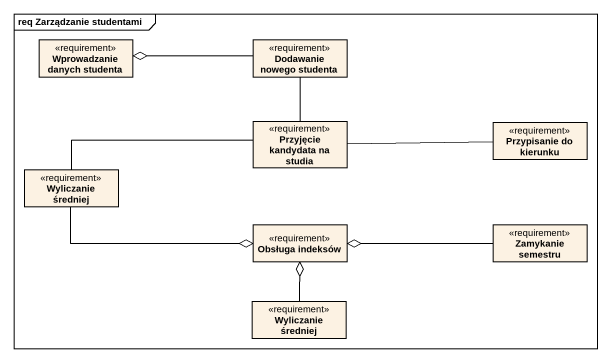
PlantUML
@startuml
mainframe req Zarządzanie studentami
hide circle
hide empty members
class "Wprowadzanie danych studenta" as Wprowadzanie_danych_studenta <<requirement>>
class "Dodawanie nowego studenta" as Dodawanie_nowego_studenta <<requirement>>
class "Przyjęcie kandydata na studia" as Przyjęcie_kandydata_na <<requirement>>
class "Przypisanie do kierunku" as Przypisanie_do_kierunku <<requirement>>
class "Wyliczanie średniej" as Wyliczanie_średniej <<requirement>>
class "Obsługa indeksów" as Obsługa_indeksów <<requirement>>
class "Zamykanie semestru" as Zamykanie_semestru <<requirement>>
class "Wyliczanie średniej" as Wyliczanie_średniej_2 <<requirement>>
Dodawanie_nowego_studenta -left-o Wprowadzanie_danych_studenta
Dodawanie_nowego_studenta -- Przyjęcie_kandydata_na
Przyjęcie_kandydata_na -right- Przypisanie_do_kierunku
Przyjęcie_kandydata_na -left- Wyliczanie_średniej
Wyliczanie_średniej -right-o Obsługa_indeksów
Zamykanie_semestru -left-o Obsługa_indeksów
Wyliczanie_średniej_2 -up-o Obsługa_indeksów
@enduml
